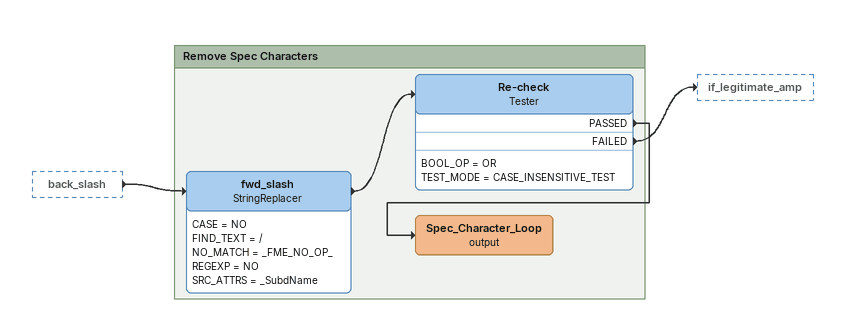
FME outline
back_slash [outside]
    -> fwd_slash

Bookmark: Remove Spec Characters
fwd_slash: StringReplacer
    CASE = NO
    FIND_TEXT = /
    NO_MATCH = _FME_NO_OP_
    REGEXP = NO
    SRC_ATTRS = _SubdName
    -> Re-check
Re-check: Tester
    BOOL_OP = OR
    TEST_MODE = CASE_INSENSITIVE_TEST
    PASSED -> Spec_Character_Loop (output)
    FAILED -> if_legitimate_amp
Spec_Character_Loop (output)
